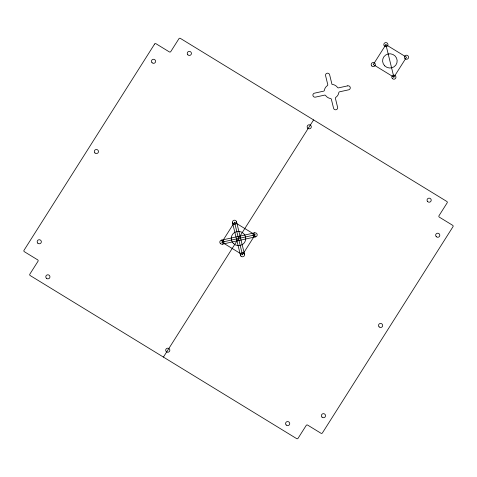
<?xml version="1.0" encoding="UTF-8"?>
<svg xmlns="http://www.w3.org/2000/svg" width="477" height="477" viewBox="0 0 477 477"><rect width="100%" height="100%" fill="white"/><g stroke="black" fill="none" stroke-linecap="round" stroke-linejoin="round"><path stroke-width="0.72" d="M221.888 242.161L234.511 222.228L255.112 234.839L242.489 254.772L221.888 242.161L255.112 234.839M163.414 357.082L313.586 119.918M385.893 44.623L373.27 64.556L393.877 77.167L406.499 57.234L385.893 44.623L393.877 77.167M221.4 240.181L254.629 232.854A2.087 2.027 15.4 0 1 257.127 235.394A2.087 2.027 15.4 0 1 253.639 236.252A2.087 2.027 15.4 0 1 254.581 232.865M222.371 244.146L255.6 236.819M236.532 221.781L244.516 254.324M234.511 222.228L242.489 254.772M232.484 222.676L240.468 255.219M154.59 44.069L24.005 250.3A1.043 1.014 15.4 0 0 24.345 251.701L37.671 259.852A1.043 1.014 15.4 0 1 38.011 261.259L29.848 274.144A1.043 1.014 15.4 0 0 30.194 275.551L296.628 438.613A1.043 1.014 15.4 0 0 298.065 438.297L306.222 425.412A1.043 1.014 15.4 0 1 307.659 425.096L320.979 433.247A1.043 1.014 15.4 0 0 322.41 432.931L452.995 226.7A1.043 1.014 15.4 0 0 452.655 225.299L439.329 217.148A1.043 1.014 15.4 0 1 438.989 215.741L447.152 202.856A1.043 1.014 15.4 0 0 446.806 201.449L180.372 38.387A1.043 1.014 15.4 0 0 178.935 38.703L170.778 51.588A1.043 1.014 15.4 0 1 169.341 51.904L156.021 43.753A1.043 1.014 15.4 0 0 154.59 44.069M347.614 85.866L338.61 87.851A1.043 1.014 15.4 0 1 337.519 87.434A7.304 7.101 15.4 0 0 331.98 84.387L329.649 74.871A2.087 2.033 15.4 0 0 327.109 73.231A2.087 2.033 15.4 0 0 325.6 75.765L327.759 84.578A1.043 1.014 15.4 0 1 327.353 85.639A7.304 7.101 15.4 0 0 324.378 90.332A1.043 1.014 15.4 0 1 323.591 91.161L314.593 93.146A2.087 2.033 15.4 0 0 312.948 95.597A2.087 2.033 15.4 0 0 315.565 97.111L324.563 95.126A1.043 1.014 15.4 0 1 325.654 95.543A7.304 7.101 15.4 0 0 330.507 98.512A1.043 1.014 15.4 0 1 331.366 99.294L333.53 108.106A2.087 2.033 15.4 0 0 336.064 109.746A2.087 2.033 15.4 0 0 337.579 107.212L335.42 98.399A1.043 1.014 15.4 0 1 335.826 97.338A7.304 7.101 15.4 0 0 338.801 92.645A1.043 1.014 15.4 0 1 339.588 91.817L348.586 89.831A2.087 2.033 15.4 0 0 350.231 87.38A2.087 2.033 15.4 0 0 347.614 85.866M241.016 256.185A2.087 2.027 15.4 0 0 244.504 255.332A2.087 2.027 15.4 0 0 241.958 252.798A2.087 2.027 15.4 0 0 241.016 256.185M233.032 223.641A2.087 2.027 15.4 0 0 236.52 222.789A2.087 2.027 15.4 0 0 233.974 220.255A2.087 2.027 15.4 0 0 233.032 223.641M220.41 243.574A2.087 2.027 15.4 0 0 223.898 242.721A2.087 2.027 15.4 0 0 221.352 240.187A2.087 2.027 15.4 0 0 220.41 243.574M233.331 243.449A7.304 7.101 15.4 0 0 245.536 240.456A7.304 7.101 15.4 0 0 236.628 231.595A7.304 7.101 15.4 0 0 233.331 243.449M371.798 65.969A2.087 2.027 15.4 0 0 375.28 65.116A2.087 2.027 15.4 0 0 372.734 62.582A2.087 2.027 15.4 0 0 371.798 65.969M384.42 46.036A2.087 2.027 15.4 0 0 387.908 45.184A2.087 2.027 15.4 0 0 385.362 42.65A2.087 2.027 15.4 0 0 384.42 46.036M405.021 58.647A2.087 2.027 15.4 0 0 408.509 57.795A2.087 2.027 15.4 0 0 405.963 55.26A2.087 2.027 15.4 0 0 405.021 58.647M392.398 78.58A2.087 2.027 15.4 0 0 395.886 77.727A2.087 2.027 15.4 0 0 393.34 75.193A2.087 2.027 15.4 0 0 392.398 78.58M384.718 65.844A7.304 7.101 15.4 0 0 396.924 62.851A7.304 7.101 15.4 0 0 388.016 53.99A7.304 7.101 15.4 0 0 384.718 65.844M436.252 236.658A2.087 2.027 15.4 0 0 439.74 235.805A2.087 2.027 15.4 0 0 437.194 233.271A2.087 2.027 15.4 0 0 436.252 236.658M321.993 417.107A2.087 2.027 15.4 0 0 325.481 416.254A2.087 2.027 15.4 0 0 322.935 413.72A2.087 2.027 15.4 0 0 321.993 417.107M379.12 326.882A2.087 2.027 15.4 0 0 382.608 326.029A2.087 2.027 15.4 0 0 380.062 323.495A2.087 2.027 15.4 0 0 379.12 326.882M427.654 201.586A2.087 2.027 15.4 0 0 431.142 200.734A2.087 2.027 15.4 0 0 428.596 198.199A2.087 2.027 15.4 0 0 427.654 201.586M307.76 128.206A2.087 2.027 15.4 0 0 311.242 127.353A2.087 2.027 15.4 0 0 308.702 124.819A2.087 2.027 15.4 0 0 307.76 128.206M187.86 54.825A2.087 2.027 15.4 0 0 191.349 53.973A2.087 2.027 15.4 0 0 188.803 51.438A2.087 2.027 15.4 0 0 187.86 54.825M286.188 425.001A2.087 2.027 15.4 0 0 289.67 424.148A2.087 2.027 15.4 0 0 287.124 421.614A2.087 2.027 15.4 0 0 286.188 425.001M166.288 351.621A2.087 2.027 15.4 0 0 169.776 350.768A2.087 2.027 15.4 0 0 167.23 348.234A2.087 2.027 15.4 0 0 166.288 351.621M46.394 278.24A2.087 2.027 15.4 0 0 49.882 277.387A2.087 2.027 15.4 0 0 47.336 274.853A2.087 2.027 15.4 0 0 46.394 278.24M152.056 62.72A2.087 2.027 15.4 0 0 155.544 61.867A2.087 2.027 15.4 0 0 152.998 59.333A2.087 2.027 15.4 0 0 152.056 62.72M37.796 243.169A2.087 2.027 15.4 0 0 41.278 242.316A2.087 2.027 15.4 0 0 38.732 239.782A2.087 2.027 15.4 0 0 37.796 243.169M94.923 152.944A2.087 2.027 15.4 0 0 98.411 152.091A2.087 2.027 15.4 0 0 95.865 149.557A2.087 2.027 15.4 0 0 94.923 152.944"/></g></svg>
